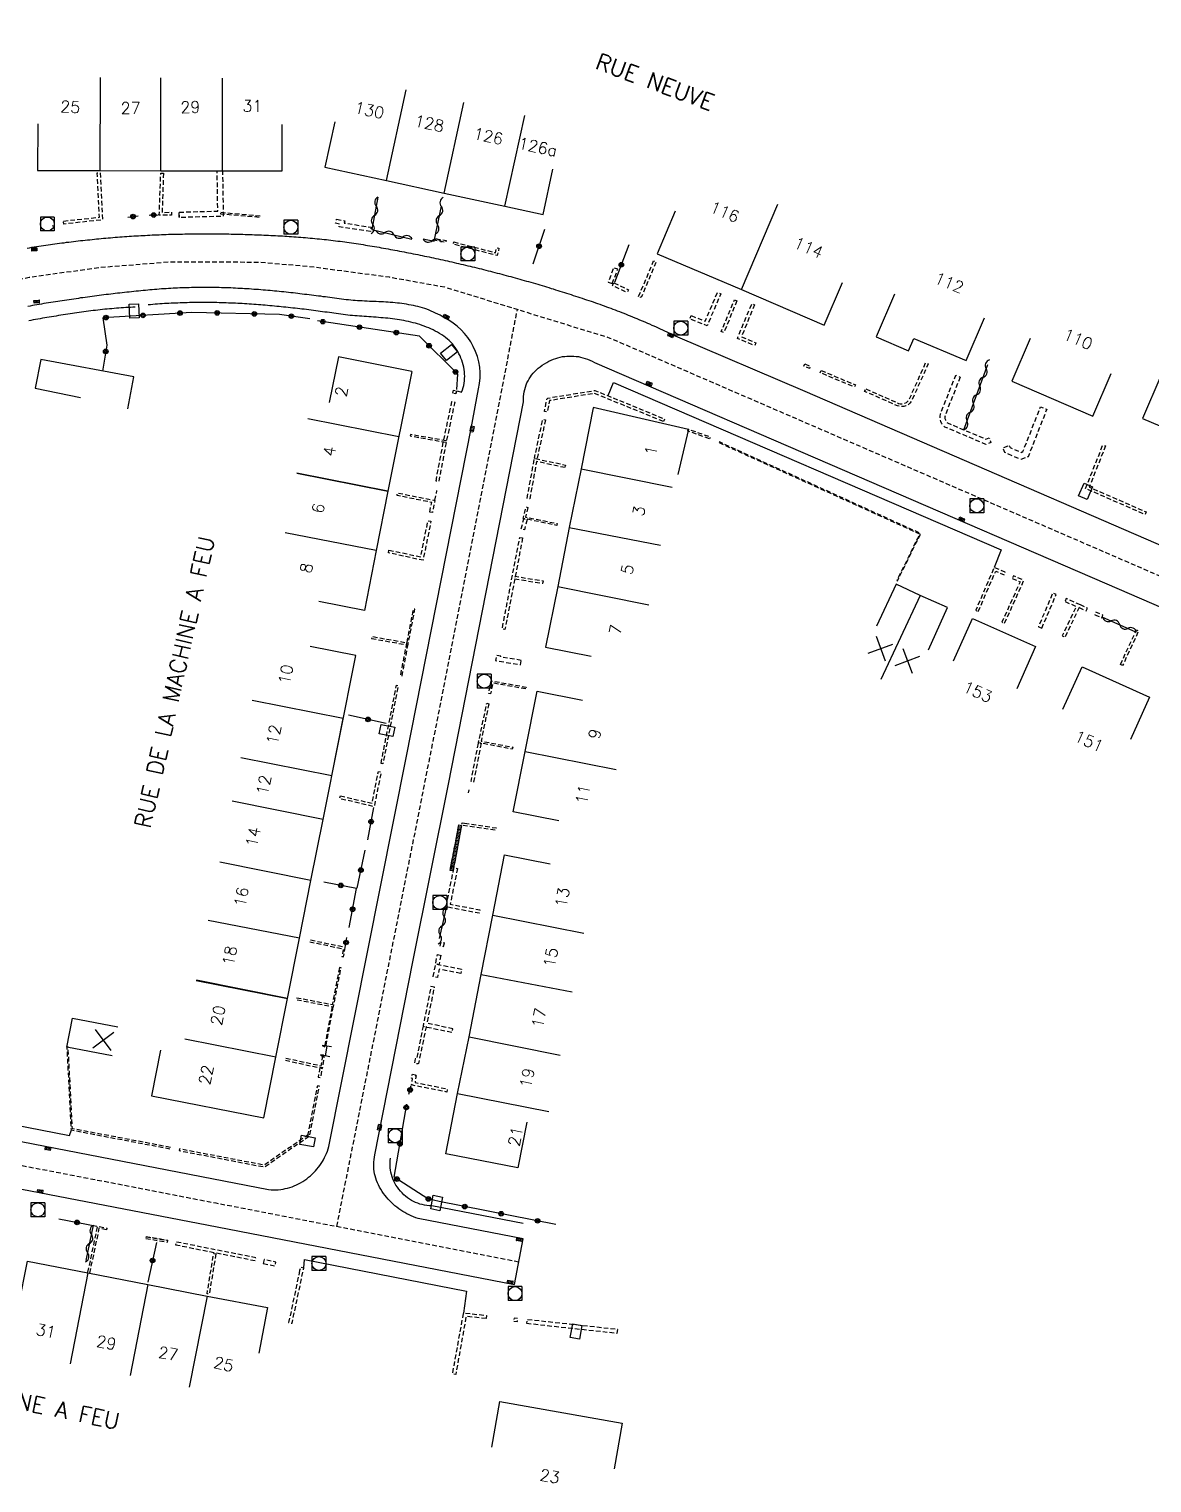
# Model space of a CAD drawing. Header units: millimetres. Extents: x 119599 to 140000, y 124063 to 129001.
# Drawn here: x 139375.3 to 139496.2, y 128589.7 to 128746.3 of the extents above; entities that cross this region are included whole.
import ezdxf
from ezdxf.enums import TextEntityAlignment as Align

# ---------------------------------------------------------------- set-up
doc = ezdxf.new("R2010")
doc.units = ezdxf.units.MM
doc.linetypes.add('DASHED', pattern=[0.75, 0.5, -0.25])
doc.layers.get('0').update_dxf_attribs({"linetype": 'CONTINUOUS'})
for name, color, linetype in [('W0001', 6, 'DASHED'), ('W0008', 7, 'CONTINUOUS'), ('W0100', 7, 'CONTINUOUS'), ('W0105', 7, 'CONTINUOUS'), ('W0112', 1, 'DASHED'), ('W0310', 3, 'CONTINUOUS'), ('W0322', 7, 'CONTINUOUS'), ('W0400', 7, 'CONTINUOUS'), ('W0420', 7, 'CONTINUOUS'), ('W0989', 7, 'CONTINUOUS'), ('W0991', 7, 'CONTINUOUS'), ('W1102', 7, 'CONTINUOUS'), ('W1471', 7, 'CONTINUOUS')]:
    doc.layers.add(name, color=color, linetype=linetype)
doc.styles.get("Standard").update_dxf_attribs({"font": 'romans.shx', "width": 0.85})

# ---------------------------------------------------------------- blocks, each defined once
blk = doc.blocks.new('T1471')
at = {"color": 0, "linetype": 'Continuous', "flags": 128}
blk.add_lwpolyline([(-0.75, -0.5), (-0.75, 0.5), (0.75, 0.5), (0.75, -0.5), (-0.75, -0.5)], dxfattribs=at)
blk = doc.blocks.new('T420')
for p, q in [((0.75, 0.75), (-0.75, 0.75)), ((-0.75, 0.75), (-0.75, -0.75)), ((0.75, 0.75), (0.75, -0.75)), ((0.75, -0.75), (-0.75, -0.75))]:
    blk.add_line(p, q)
blk.add_ellipse((0, 0), major_axis=(-0.53, 0.53), ratio=1, start_param=3.926991, end_param=10.210176)
blk = doc.blocks.new('T400')
for p, q in [((-0.15, 0.3), (0.15, 0.3)), ((-0.15, -0.25), (-0.15, 0.3)), ((-0.15, 0.15), (0.15, 0.15)), ((-0.15, 0), (0.15, 0)), ((0.15, 0.3), (0.15, -0.25)), ((-0.15, -0.15), (0.15, -0.15)), ((-0.15, -0.25), (-0.15, -0.3)), ((-0.15, -0.3), (0.15, -0.3)), ((0.15, -0.3), (0.15, -0.25))]:
    blk.add_line(p, q)
blk = doc.blocks.new('t105o')
for p, q in [((-0.5, 0), (0.5, 0)), ((0.5, 0), (0.2, 0.1)), ((0.5, 0), (0.2, -0.1))]:
    blk.add_line(p, q)
blk = doc.blocks.new('t991o')
at = {"color": 0, "linetype": 'Continuous'}
for p, q in [((-1, 1), (1, -1)), ((-1, -1), (1, 1))]:
    blk.add_line(p, q, dxfattribs=at)
blk = doc.blocks.new('t322o')
at = {"color": 0, "linetype": 'Continuous'}
for radius in [0.25, 0.15]:
    blk.add_circle((0, 0), radius, dxfattribs=at)
blk = doc.blocks.new('t310o')
at = {"color": 0, "linetype": 'Continuous'}
for centre, start, end in [((-0.5, 0.38), 216.8699, 323.1304), ((0.5, -0.37), 36.8699, 143.1303)]:
    blk.add_arc(centre, 0.625, start, end, dxfattribs=at)

msp = doc.modelspace()

# ---------------------------------------------------------------- linework, layer by layer
at = {"layer": 'W0001', "flags": 128}
for points in [[(139288.74, 128819.27), (139308.8, 128751.17), (139318.22, 128719.21), (139326.25, 128689.76), (139332.34, 128670.69), (139337.88, 128652.01), (139342.71, 128635.48), (139344.25, 128631.92), (139346.91, 128629.54), (139350.13, 128628.57), (139359.17, 128626.83), (139395.44, 128619.82), (139428.06, 128613.49)], [(139244.94, 128682.98), (139265.49, 128688.56), (139302.8, 128699.36), (139343.16, 128711.04), (139366.21, 128717.68), (139375.33, 128719.56), (139382.97, 128720.63), (139390.64, 128721.23), (139400.05, 128721.19), (139405.41, 128720.74), (139414.08, 128719.59), (139420.06, 128718.51), (139428.53, 128715.9), (139437.88, 128713.01), (139490.72, 128690.14), (139553.33, 128663), (139571.78, 128655), (139588.89, 128647.6), (139601.6, 128642.1), (139622.8, 128632.9), (139628.16, 128630.94)], [(139408.46, 128617.29), (139420.31, 128677.01), (139427.91, 128716.09)]]:
    msp.add_lwpolyline(points, dxfattribs=at)
at = {"layer": 'W0008', "flags": 128}
for points in [[(139375.12, 128722.7), (139375.36, 128722.74), (139375.61, 128722.78), (139375.86, 128722.82), (139376.11, 128722.86), (139376.36, 128722.9), (139376.6, 128722.93), (139376.85, 128722.97), (139377.1, 128723.01), (139377.35, 128723.04), (139377.6, 128723.08), (139377.85, 128723.11), (139378.1, 128723.15), (139378.34, 128723.18), (139378.59, 128723.22), (139378.84, 128723.25), (139379.09, 128723.28), (139379.34, 128723.32), (139379.59, 128723.35), (139379.84, 128723.38), (139380.09, 128723.41), (139380.34, 128723.44), (139380.59, 128723.47), (139380.84, 128723.5), (139381.09, 128723.52), (139381.34, 128723.55), (139381.59, 128723.58), (139381.84, 128723.6), (139382.09, 128723.63), (139382.34, 128723.66), (139382.59, 128723.68), (139382.84, 128723.7), (139383.08, 128723.73), (139383.33, 128723.75), (139383.58, 128723.77), (139383.83, 128723.8), (139384.08, 128723.82), (139384.33, 128723.84), (139384.58, 128723.86), (139384.83, 128723.88), (139385.08, 128723.9), (139385.33, 128723.92), (139385.58, 128723.93), (139385.83, 128723.95), (139386.08, 128723.97), (139386.33, 128723.98), (139386.58, 128724), (139386.83, 128724.02), (139387.08, 128724.03), (139387.33, 128724.04), (139387.58, 128724.06), (139387.83, 128724.07), (139388.08, 128724.08), (139388.33, 128724.1), (139388.58, 128724.11), (139388.83, 128724.12), (139389.08, 128724.13), (139389.33, 128724.14), (139389.58, 128724.15), (139389.83, 128724.16), (139390.08, 128724.17), (139390.33, 128724.18), (139390.58, 128724.18), (139390.83, 128724.19), (139391.08, 128724.2), (139391.33, 128724.2), (139391.58, 128724.21), (139391.83, 128724.21), (139392.08, 128724.22), (139392.33, 128724.22), (139392.58, 128724.23), (139392.83, 128724.23), (139393.08, 128724.23), (139393.33, 128724.23), (139393.58, 128724.24), (139393.83, 128724.24), (139394.08, 128724.24), (139394.33, 128724.24), (139394.58, 128724.24), (139394.83, 128724.24), (139395.08, 128724.24), (139395.33, 128724.23), (139395.58, 128724.23), (139395.83, 128724.23), (139396.08, 128724.23), (139396.33, 128724.22), (139396.58, 128724.22), (139396.83, 128724.22), (139397.08, 128724.21), (139397.33, 128724.21), (139397.58, 128724.2), (139397.83, 128724.19), (139398.08, 128724.19), (139398.33, 128724.18), (139398.58, 128724.17), (139398.83, 128724.17), (139399.08, 128724.16), (139399.33, 128724.15), (139399.58, 128724.14), (139399.83, 128724.13), (139400.09, 128724.12), (139400.34, 128724.11), (139400.59, 128724.1), (139400.84, 128724.09), (139401.09, 128724.08), (139401.34, 128724.06), (139401.59, 128724.05), (139401.84, 128724.04), (139402.09, 128724.02), (139402.34, 128724.01), (139402.59, 128724), (139402.84, 128723.98), (139403.09, 128723.97), (139403.34, 128723.95), (139403.59, 128723.94), (139403.84, 128723.92), (139404.09, 128723.9), (139404.34, 128723.89), (139404.59, 128723.87), (139404.84, 128723.85), (139405.09, 128723.83), (139405.34, 128723.81), (139405.59, 128723.78), (139405.84, 128723.76), (139406.08, 128723.74), (139406.33, 128723.71), (139406.58, 128723.69), (139406.83, 128723.66), (139407.08, 128723.63), (139407.33, 128723.61), (139407.57, 128723.58), (139407.82, 128723.55), (139408.07, 128723.52), (139408.32, 128723.49), (139408.56, 128723.46), (139408.81, 128723.43), (139409.06, 128723.39), (139409.31, 128723.36), (139409.55, 128723.32), (139409.8, 128723.29), (139410.05, 128723.25), (139410.29, 128723.22), (139410.54, 128723.18), (139410.79, 128723.14), (139411.03, 128723.11), (139411.28, 128723.07), (139411.53, 128723.03), (139411.77, 128722.99), (139412.02, 128722.95), (139412.27, 128722.91), (139412.51, 128722.87), (139412.76, 128722.82), (139413, 128722.78), (139413.25, 128722.74), (139413.49, 128722.69), (139413.74, 128722.65), (139413.99, 128722.61), (139414.23, 128722.56), (139414.48, 128722.52), (139414.72, 128722.47), (139414.97, 128722.42), (139415.21, 128722.38), (139415.46, 128722.33), (139415.7, 128722.28), (139415.95, 128722.23), (139416.19, 128722.19), (139416.44, 128722.14), (139416.68, 128722.09), (139416.93, 128722.04), (139417.17, 128721.99), (139417.42, 128721.94), (139417.66, 128721.89), (139417.9, 128721.84), (139418.15, 128721.79), (139418.39, 128721.74), (139418.64, 128721.68), (139418.88, 128721.63), (139419.13, 128721.58), (139419.37, 128721.53), (139419.62, 128721.47), (139419.86, 128721.42), (139420.11, 128721.37), (139420.36, 128721.31), (139420.6, 128721.26), (139420.85, 128721.2), (139421.09, 128721.15), (139421.34, 128721.09), (139421.58, 128721.03), (139421.83, 128720.98), (139422.07, 128720.92), (139422.32, 128720.86), (139422.56, 128720.8), (139422.81, 128720.74), (139423.05, 128720.69), (139423.29, 128720.63), (139423.54, 128720.57), (139423.78, 128720.51), (139424.03, 128720.45), (139424.27, 128720.38), (139424.51, 128720.32), (139424.76, 128720.26), (139425, 128720.2), (139425.24, 128720.14), (139425.49, 128720.07), (139425.73, 128720.01), (139425.97, 128719.95), (139426.22, 128719.88), (139426.46, 128719.82), (139426.7, 128719.75), (139426.94, 128719.69), (139427.19, 128719.62), (139427.43, 128719.55), (139427.67, 128719.49), (139427.91, 128719.42), (139428.16, 128719.35), (139428.4, 128719.28), (139428.64, 128719.22), (139428.88, 128719.15), (139429.12, 128719.08), (139429.36, 128719.01), (139429.6, 128718.94), (139429.85, 128718.87), (139430.09, 128718.8), (139430.33, 128718.73), (139430.57, 128718.65), (139430.81, 128718.58), (139431.05, 128718.51), (139431.29, 128718.44), (139431.53, 128718.36), (139431.77, 128718.29), (139432.01, 128718.21), (139432.25, 128718.14), (139432.49, 128718.06), (139432.73, 128717.99), (139432.97, 128717.91), (139433.21, 128717.84), (139433.45, 128717.76), (139433.69, 128717.68), (139433.93, 128717.6), (139434.17, 128717.53), (139434.41, 128717.45), (139434.64, 128717.37), (139434.88, 128717.29), (139435.12, 128717.21), (139435.36, 128717.13), (139435.6, 128717.05), (139435.84, 128716.97), (139436.07, 128716.89), (139436.31, 128716.8), (139436.55, 128716.72), (139436.79, 128716.64), (139437.02, 128716.55), (139437.26, 128716.47), (139437.49, 128716.38), (139437.73, 128716.29), (139437.97, 128716.21), (139438.2, 128716.12), (139438.44, 128716.03), (139438.67, 128715.94), (139438.9, 128715.85), (139439.14, 128715.76), (139439.37, 128715.67), (139439.61, 128715.58), (139439.84, 128715.48), (139440.07, 128715.39), (139440.3, 128715.3), (139440.54, 128715.2), (139440.77, 128715.11), (139441, 128715.01), (139441.23, 128714.91), (139441.46, 128714.81), (139441.69, 128714.71), (139441.92, 128714.62), (139442.15, 128714.52), (139442.38, 128714.41), (139442.61, 128714.31), (139442.84, 128714.21), (139443.07, 128714.11), (139443.3, 128714), (139443.53, 128713.9), (139443.76, 128713.8), (139443.99, 128713.69), (139444.21, 128713.58), (139444.44, 128713.48), (139444.67, 128713.37), (139444.89, 128713.26), (139458.85, 128707.28), (139512.76, 128683.93)], [(139420.13, 128715.11), (139420.03, 128715.19), (139419.8, 128715.33), (139419.57, 128715.46), (139419.34, 128715.59), (139419.1, 128715.7), (139418.87, 128715.81), (139418.63, 128715.91), (139418.4, 128716.01), (139418.16, 128716.1), (139417.92, 128716.18), (139417.68, 128716.26), (139417.44, 128716.33), (139417.19, 128716.39), (139416.95, 128716.45), (139416.71, 128716.51), (139416.46, 128716.56), (139416.22, 128716.6), (139415.97, 128716.65), (139415.72, 128716.68), (139415.47, 128716.72), (139415.22, 128716.75), (139414.98, 128716.78), (139414.73, 128716.8), (139414.48, 128716.82), (139414.22, 128716.84), (139413.97, 128716.86), (139413.72, 128716.88), (139413.47, 128716.89), (139413.22, 128716.9), (139412.97, 128716.92), (139412.71, 128716.93), (139412.46, 128716.94), (139412.21, 128716.95), (139411.96, 128716.96), (139411.71, 128716.97), (139411.45, 128716.98), (139411.2, 128717), (139410.95, 128717.01), (139410.7, 128717.03), (139410.45, 128717.04), (139410.2, 128717.06), (139409.95, 128717.08), (139409.7, 128717.11), (139409.45, 128717.13), (139409.2, 128717.16), (139408.95, 128717.2), (139408.7, 128717.23), (139408.45, 128717.27), (139408.21, 128717.3), (139407.96, 128717.33), (139407.71, 128717.37), (139407.46, 128717.4), (139407.22, 128717.43), (139406.97, 128717.46), (139406.72, 128717.5), (139406.47, 128717.53), (139406.23, 128717.56), (139405.98, 128717.59), (139405.73, 128717.62), (139405.48, 128717.65), (139405.24, 128717.68), (139404.99, 128717.71), (139404.74, 128717.74), (139404.49, 128717.77), (139404.25, 128717.8), (139404, 128717.83), (139403.75, 128717.86), (139403.5, 128717.89), (139403.25, 128717.91), (139403.01, 128717.94), (139402.76, 128717.97), (139402.51, 128717.99), (139402.26, 128718.02), (139402.01, 128718.04), (139401.76, 128718.07), (139401.52, 128718.09), (139401.27, 128718.11), (139401.02, 128718.13), (139400.77, 128718.16), (139400.52, 128718.18), (139400.27, 128718.2), (139400.02, 128718.22), (139399.78, 128718.24), (139399.53, 128718.25), (139399.28, 128718.27), (139399.03, 128718.29), (139398.78, 128718.3), (139398.53, 128718.32), (139398.28, 128718.33), (139398.03, 128718.35), (139397.78, 128718.36), (139397.53, 128718.37), (139397.28, 128718.39), (139397.03, 128718.4), (139396.78, 128718.41), (139396.53, 128718.42), (139396.28, 128718.42), (139396.04, 128718.43), (139395.79, 128718.44), (139395.54, 128718.44), (139395.29, 128718.45), (139395.04, 128718.45), (139394.79, 128718.45), (139394.54, 128718.46), (139394.29, 128718.46), (139394.05, 128718.46), (139393.8, 128718.45), (139393.55, 128718.45), (139393.3, 128718.45), (139393.05, 128718.44), (139392.8, 128718.44), (139392.55, 128718.43), (139392.31, 128718.43), (139392.06, 128718.42), (139391.81, 128718.41), (139391.56, 128718.4), (139391.31, 128718.39), (139391.06, 128718.38), (139390.82, 128718.37), (139390.57, 128718.35), (139390.32, 128718.34), (139390.07, 128718.32), (139389.82, 128718.31), (139389.58, 128718.29), (139389.33, 128718.27), (139389.08, 128718.25), (139388.83, 128718.23), (139388.58, 128718.21), (139388.33, 128718.19), (139388.09, 128718.17), (139387.84, 128718.14), (139387.59, 128718.12), (139387.34, 128718.09), (139387.09, 128718.07), (139386.84, 128718.04), (139386.59, 128718.02), (139386.34, 128717.99), (139386.09, 128717.96), (139385.84, 128717.94), (139385.59, 128717.91), (139385.34, 128717.88), (139385.09, 128717.85), (139384.84, 128717.83), (139384.59, 128717.8), (139384.35, 128717.77), (139384.1, 128717.74), (139383.85, 128717.71), (139383.6, 128717.68), (139383.35, 128717.65), (139383.1, 128717.61), (139382.85, 128717.58), (139382.6, 128717.55), (139382.35, 128717.52), (139382.11, 128717.49), (139381.86, 128717.45), (139381.61, 128717.42), (139381.36, 128717.38), (139381.11, 128717.35), (139380.86, 128717.32), (139380.62, 128717.28), (139380.37, 128717.24), (139380.12, 128717.21), (139379.87, 128717.17), (139379.62, 128717.14), (139379.38, 128717.1), (139379.13, 128717.06), (139378.88, 128717.02), (139378.63, 128716.99), (139378.39, 128716.95), (139378.14, 128716.91), (139377.89, 128716.87), (139377.64, 128716.83), (139377.4, 128716.79), (139377.15, 128716.75), (139376.9, 128716.71), (139376.65, 128716.67), (139376.41, 128716.62), (139376.16, 128716.58), (139375.91, 128716.54), (139375.67, 128716.5), (139375.42, 128716.45), (139375.17, 128716.41)], [(139386.73, 128716.33), (139386.47, 128716.32), (139386.22, 128716.31), (139385.97, 128716.3), (139385.72, 128716.28), (139385.47, 128716.27), (139385.22, 128716.25), (139384.97, 128716.23), (139384.72, 128716.21), (139384.47, 128716.19), (139384.21, 128716.17), (139383.96, 128716.15), (139383.71, 128716.13), (139383.46, 128716.1), (139383.21, 128716.08), (139382.96, 128716.05), (139382.71, 128716.02), (139382.46, 128715.99), (139382.21, 128715.96), (139381.96, 128715.93), (139381.71, 128715.9), (139381.47, 128715.87), (139381.22, 128715.83), (139380.97, 128715.8), (139380.72, 128715.76), (139380.47, 128715.73), (139380.22, 128715.69), (139379.97, 128715.65), (139379.72, 128715.62), (139379.48, 128715.58), (139379.23, 128715.54), (139378.98, 128715.5), (139378.73, 128715.46), (139378.48, 128715.42), (139378.23, 128715.38), (139377.99, 128715.34), (139377.74, 128715.3), (139377.49, 128715.26), (139377.24, 128715.22), (139377, 128715.17), (139376.75, 128715.13), (139376.5, 128715.09), (139376.25, 128715.04), (139376.01, 128715), (139375.76, 128714.95), (139375.51, 128714.91), (139375.27, 128714.86)], [(139421.41, 128707.3), (139421.9, 128707.17), (139421.99, 128707.42), (139422.06, 128707.66), (139422.12, 128707.91), (139422.17, 128708.15), (139422.2, 128708.4), (139422.22, 128708.64), (139422.23, 128708.89), (139422.22, 128709.13), (139422.21, 128709.38), (139422.18, 128709.62), (139422.13, 128709.87), (139422.08, 128710.11), (139422.01, 128710.36), (139421.93, 128710.61), (139421.83, 128710.85), (139421.73, 128711.09), (139421.61, 128711.32), (139421.49, 128711.55), (139421.36, 128711.76), (139421.22, 128711.97), (139421.07, 128712.17), (139420.91, 128712.37), (139420.74, 128712.55), (139420.56, 128712.73), (139420.37, 128712.9), (139420.17, 128713.06), (139419.97, 128713.21), (139419.75, 128713.36), (139419.53, 128713.5), (139419.29, 128713.63), (139419.06, 128713.76), (139418.83, 128713.88), (139418.59, 128713.99), (139418.36, 128714.09), (139418.12, 128714.19), (139417.88, 128714.28), (139417.64, 128714.37), (139417.4, 128714.45), (139417.16, 128714.53), (139416.92, 128714.6), (139416.67, 128714.66), (139416.43, 128714.72), (139416.18, 128714.78), (139415.93, 128714.83), (139415.69, 128714.88), (139415.44, 128714.93), (139415.19, 128714.97), (139414.94, 128715), (139414.69, 128715.04), (139414.44, 128715.07), (139414.19, 128715.1), (139413.94, 128715.13), (139413.69, 128715.15), (139413.44, 128715.18), (139413.18, 128715.2), (139412.93, 128715.22), (139412.68, 128715.24), (139412.42, 128715.26), (139412.17, 128715.28), (139411.92, 128715.29), (139411.67, 128715.31), (139411.41, 128715.33), (139411.16, 128715.35), (139410.91, 128715.37), (139410.65, 128715.39), (139410.4, 128715.41), (139410.15, 128715.43), (139409.9, 128715.45), (139409.65, 128715.48), (139409.39, 128715.5), (139409.14, 128715.53), (139408.89, 128715.57), (139408.64, 128715.6), (139408.4, 128715.64), (139408.15, 128715.67), (139407.91, 128715.71), (139407.66, 128715.74), (139407.41, 128715.78), (139407.17, 128715.81), (139406.92, 128715.84), (139406.67, 128715.88), (139406.43, 128715.91), (139406.18, 128715.94), (139405.94, 128715.98), (139405.69, 128716.01), (139405.44, 128716.04), (139405.2, 128716.07), (139404.95, 128716.1), (139404.7, 128716.13), (139404.46, 128716.16), (139404.21, 128716.19), (139403.96, 128716.22), (139403.72, 128716.24), (139403.47, 128716.27), (139403.22, 128716.3), (139402.98, 128716.32), (139402.73, 128716.35), (139402.48, 128716.38), (139402.24, 128716.4), (139401.99, 128716.42), (139401.74, 128716.45), (139401.49, 128716.47), (139401.25, 128716.49), (139401, 128716.52), (139400.75, 128716.54), (139400.5, 128716.56), (139400.26, 128716.58), (139400.01, 128716.6), (139399.76, 128716.61), (139399.51, 128716.63), (139399.27, 128716.65), (139399.02, 128716.67), (139398.77, 128716.68), (139398.52, 128716.7), (139398.27, 128716.71), (139398.03, 128716.73), (139397.78, 128716.74), (139397.53, 128716.75), (139397.28, 128716.76), (139397.03, 128716.77), (139396.78, 128716.78), (139396.54, 128716.79), (139396.29, 128716.8), (139396.04, 128716.81), (139395.8, 128716.81), (139395.55, 128716.82), (139395.3, 128716.82), (139395.06, 128716.83), (139394.81, 128716.83), (139394.56, 128716.83), (139394.32, 128716.83), (139394.07, 128716.83), (139393.82, 128716.83), (139393.58, 128716.83), (139393.33, 128716.83), (139393.08, 128716.83), (139392.83, 128716.82), (139392.59, 128716.82), (139392.34, 128716.81), (139392.09, 128716.81), (139391.85, 128716.8), (139391.6, 128716.79), (139391.35, 128716.78), (139391.11, 128716.77), (139390.86, 128716.76), (139390.61, 128716.75), (139390.37, 128716.74), (139390.12, 128716.72), (139389.88, 128716.71), (139389.63, 128716.69), (139389.38, 128716.68), (139389.14, 128716.66), (139388.89, 128716.64), (139388.64, 128716.62), (139388.4, 128716.6), (139388.15, 128716.58)], [(139366.31, 128622.9), (139395.57, 128617.25), (139427.59, 128611.02), (139428.54, 128615.97), (139417.23, 128618.14), (139416.98, 128618.22), (139416.72, 128618.32), (139416.48, 128618.42), (139416.24, 128618.53), (139416, 128618.65), (139415.77, 128618.78), (139415.55, 128618.91), (139415.34, 128619.05), (139415.12, 128619.19), (139414.92, 128619.35), (139414.72, 128619.51), (139414.53, 128619.68), (139414.34, 128619.86), (139414.16, 128620.04), (139413.99, 128620.23), (139413.82, 128620.43), (139413.66, 128620.63), (139413.5, 128620.85), (139413.35, 128621.07), (139413.21, 128621.3), (139413.07, 128621.53), (139412.94, 128621.77), (139412.83, 128622), (139412.73, 128622.24), (139412.65, 128622.48), (139412.58, 128622.73), (139412.52, 128622.97), (139412.48, 128623.22), (139412.45, 128623.47), (139412.43, 128623.72), (139412.43, 128623.97), (139412.44, 128624.23), (139412.47, 128624.49), (139412.51, 128624.75), (139412.56, 128625.01), (139416.64, 128645.81), (139420.49, 128664.94), (139428.57, 128706.14), (139428.57, 128706.42), (139428.58, 128706.69), (139428.61, 128706.96), (139428.65, 128707.22), (139428.7, 128707.47), (139428.77, 128707.71), (139428.85, 128707.95), (139428.94, 128708.18), (139429.05, 128708.4), (139429.17, 128708.62), (139429.3, 128708.82), (139429.44, 128709.02), (139429.6, 128709.22), (139429.77, 128709.4), (139429.96, 128709.58), (139430.15, 128709.76), (139430.36, 128709.92), (139430.58, 128710.08), (139430.82, 128710.23), (139431.06, 128710.37), (139431.3, 128710.5), (139431.54, 128710.61), (139431.79, 128710.72), (139432.03, 128710.8), (139432.27, 128710.88), (139432.51, 128710.94), (139432.76, 128711), (139433, 128711.03), (139433.24, 128711.06), (139433.49, 128711.07), (139433.73, 128711.07), (139433.98, 128711.06), (139434.22, 128711.03), (139434.47, 128711), (139434.72, 128710.95), (139434.96, 128710.88), (139435.21, 128710.81), (139435.46, 128710.72), (139435.7, 128710.61), (139435.95, 128710.5), (139436.2, 128710.37), (139492.73, 128685.95), (139508.54, 128679.08)], [(139437.68, 128706.81), (139438.26, 128708.22), (139480, 128690.18), (139479.27, 128688.29)], [(139346.64, 128639.7), (139345.89, 128639.46), (139347, 128635.59), (139347.09, 128635.37), (139347.19, 128635.14), (139347.29, 128634.93), (139347.41, 128634.72), (139347.54, 128634.52), (139347.68, 128634.32), (139347.83, 128634.13), (139347.98, 128633.94), (139348.15, 128633.77), (139348.33, 128633.6), (139348.52, 128633.45), (139348.72, 128633.31), (139348.92, 128633.19), (139349.14, 128633.08), (139349.36, 128632.98), (139370.62, 128628.85), (139379.68, 128627.08), (139379.89, 128627.69)], [(139428.52, 128617.62), (139418.7, 128619.51), (139418.43, 128619.52), (139418.16, 128619.55), (139417.91, 128619.58), (139417.66, 128619.64), (139417.41, 128619.7), (139417.17, 128619.78), (139416.94, 128619.87), (139416.71, 128619.98), (139416.49, 128620.1), (139416.28, 128620.23), (139416.07, 128620.38), (139415.87, 128620.54), (139415.67, 128620.71), (139415.48, 128620.9), (139415.3, 128621.1), (139415.13, 128621.3), (139414.98, 128621.51), (139414.83, 128621.73), (139414.7, 128621.95), (139414.59, 128622.18), (139414.49, 128622.4), (139414.4, 128622.64), (139414.33, 128622.88), (139414.27, 128623.12), (139414.23, 128623.36), (139414.2, 128623.61), (139414.19, 128623.87), (139414.19, 128624.13), (139414.2, 128624.39), (139414.23, 128624.66)], [(139404.91, 128612.83), (139404.99, 128613.73), (139422.41, 128610.33), (139422.09, 128607.94)]]:
    msp.add_lwpolyline(points, dxfattribs=at)
msp.add_lwpolyline([(139367.19, 128627.83), (139401.11, 128621.26), (139401.38, 128621.24), (139401.64, 128621.23), (139401.9, 128621.24), (139402.15, 128621.25), (139402.41, 128621.28), (139402.66, 128621.31), (139402.91, 128621.36), (139403.15, 128621.42), (139403.39, 128621.49), (139403.63, 128621.57), (139403.87, 128621.66), (139404.1, 128621.76), (139404.33, 128621.88), (139404.56, 128622), (139404.78, 128622.13), (139405, 128622.28), (139405.22, 128622.43), (139405.42, 128622.59), (139405.62, 128622.75), (139405.81, 128622.92), (139405.99, 128623.1), (139406.16, 128623.28), (139406.32, 128623.46), (139406.48, 128623.66), (139406.63, 128623.85), (139406.77, 128624.06), (139406.9, 128624.27), (139407.02, 128624.48), (139407.14, 128624.7), (139407.25, 128624.93), (139407.35, 128625.16), (139407.44, 128625.4), (139407.52, 128625.65), (139407.6, 128625.9), (139415.97, 128667.96), (139422.94, 128703.25), (139423.73, 128707.54, 0.177484), (139423.15, 128712.1, 0.15856), (139420.03, 128715.19)], format="xyb", dxfattribs=at)
at = {"layer": 'W0100', "flags": 128}
for points in [[(139376.24, 128736.07), (139376.23, 128731.07), (139382.97, 128731.06), (139389.49, 128731.03), (139396.15, 128731.02), (139402.56, 128731.02), (139402.57, 128736.02)], [(139408.23, 128736.3), (139407.17, 128731.42), (139413.8, 128729.98), (139420.03, 128728.61), (139426.57, 128727.2), (139430.68, 128726.31), (139431.74, 128731.19)], [(139444.9, 128726.69), (139442.95, 128722.08), (139452.06, 128718.23), (139460.96, 128714.4), (139462.93, 128719)], [(139468.54, 128717.72), (139466.54, 128713.13), (139470.02, 128711.62), (139470.61, 128712.97), (139476.26, 128710.59), (139478.2, 128715.2)], [(139483.14, 128712.94), (139481.15, 128708.35), (139489.88, 128704.58), (139491.86, 128709.17)], [(139416.52, 128709.39), (139408.64, 128710.97), (139407.65, 128706.07)], [(139385.95, 128705.39), (139386.61, 128708.81), (139376.58, 128710.71), (139375.95, 128707.61), (139380.84, 128706.6)], [(139416.52, 128709.39), (139413.96, 128696.5), (139412.69, 128690.1), (139411.43, 128683.65), (139406.52, 128684.61)], [(139497.21, 128708.95), (139495.24, 128704.35), (139499.23, 128702.64), (139499.84, 128704.05), (139503.08, 128702.66), (139505.45, 128701.65), (139510.37, 128699.54), (139509.75, 128698.1), (139513.67, 128696.41), (139516.36, 128700.63)], [(139436.05, 128705.48), (139434.77, 128698.93), (139433.49, 128692.59), (139432.27, 128686.24), (139430.95, 128679.71), (139435.86, 128678.72)], [(139436.07, 128705.54), (139446.32, 128703.19), (139445.2, 128698.31)], [(139472.2, 128679.41), (139474.22, 128683.99), (139471.28, 128685.28), (139468.7, 128686.49), (139466.58, 128681.97)], [(139474.89, 128678.23), (139476.91, 128682.8), (139483.72, 128679.78), (139481.7, 128675.21)], [(139389.46, 128636.28), (139388.49, 128631.37), (139400.6, 128629), (139401.89, 128635.53), (139403.14, 128641.86), (139404.42, 128648.33), (139405.64, 128654.56), (139406.98, 128661.15), (139410.51, 128678.8), (139405.6, 128679.78)], [(139486.67, 128673.03), (139488.73, 128677.59), (139496, 128674.3), (139493.94, 128669.75)], [(139432.36, 128660.99), (139427.45, 128661.95), (139428.73, 128668.46), (139430.02, 128674.97), (139434.92, 128674)], [(139407.91, 128665.83), (139409.15, 128672)], [(139428.91, 128628.53), (139427.97, 128623.62), (139420.19, 128625.1), (139421.47, 128631.61), (139422.7, 128637.72), (139423.99, 128644.44), (139425.25, 128650.82), (139426.51, 128657.31), (139431.42, 128656.36)], [(139384.27, 128635.67), (139379.36, 128636.62), (139379.97, 128639.73), (139384.88, 128638.78)], [(139407.39, 128636.7), (139407.2, 128635.67)], [(139374.18, 128608.65), (139375.13, 128613.56), (139381.64, 128612.29), (139388.1, 128611.04), (139394.48, 128609.78), (139400.98, 128608.55), (139400.05, 128603.64)], [(139425.17, 128593.5), (139426.03, 128598.43), (139439.2, 128596.1), (139438.33, 128591.18)]]:
    msp.add_lwpolyline(points, dxfattribs=at)
at = {"layer": 'W0112', "flags": 128}
for points in [[(139379.01, 128725.61), (139382.88, 128726.02), (139382.65, 128730.79), (139382.97, 128730.81), (139383.22, 128725.74), (139379.04, 128725.29)], [(139389.78, 128730.77), (139389.64, 128726.54), (139390.65, 128726.56), (139390.66, 128726.26), (139389.33, 128726.24), (139389.49, 128730.78)], [(139391.47, 128726.57), (139395.63, 128726.69), (139395.57, 128731.02), (139396.15, 128731.03), (139396.22, 128726.12), (139391.49, 128725.99)], [(139395.98, 128726.55), (139400.2, 128726.18), (139400.18, 128726), (139395.96, 128726.36)], [(139408.44, 128725.83), (139409.31, 128725.62), (139409.26, 128725.39), (139412.15, 128724.95), (139412.08, 128724.49), (139408.7, 128724.99), (139408.76, 128725.27), (139408.33, 128725.37)], [(139419.12, 128723.71), (139420.22, 128723.52), (139420.19, 128723.32), (139419.08, 128723.5)], [(139421.06, 128723.36), (139425.55, 128722.2), (139425.67, 128722.75), (139425.92, 128722.7), (139425.74, 128721.89), (139420.99, 128723.12)], [(139438.13, 128718.87), (139438.71, 128720.41), (139438.27, 128720.58), (139437.68, 128719.04)], [(139440.96, 128717.47), (139442.58, 128721.31), (139442.85, 128721.2), (139441.23, 128717.36)], [(139438.3, 128718.96), (139439.87, 128718.21), (139439.72, 128717.91), (139438.16, 128718.65)], [(139446.63, 128715.42), (139448.14, 128714.81), (139449.46, 128717.93), (139449.81, 128717.78), (139448.34, 128714.32), (139446.49, 128715.07)], [(139451.55, 128717.02), (139450.15, 128713.6), (139449.87, 128713.71), (139451.28, 128717.13)], [(139453.46, 128716.6), (139452.03, 128713.14), (139453.59, 128712.49), (139453.46, 128712.19), (139451.61, 128712.97), (139453.17, 128716.72)], [(139458.87, 128710.23), (139459.46, 128709.97), (139459.36, 128709.73), (139458.76, 128709.98)], [(139460.62, 128709.51), (139464.31, 128707.96), (139464.21, 128707.72), (139460.52, 128709.27)], [(139465.43, 128707.53), (139468.96, 128705.97), (139469.13, 128705.93), (139469.3, 128705.92), (139469.48, 128705.93), (139469.65, 128705.98), (139469.82, 128706.07), (139469.97, 128706.19), (139470.09, 128706.34), (139471.88, 128710.34), (139472.15, 128710.22), (139470.34, 128706.18), (139470.18, 128705.98), (139469.99, 128705.82), (139469.75, 128705.7), (139469.53, 128705.64), (139469.31, 128705.62), (139469.08, 128705.64), (139468.86, 128705.69), (139465.31, 128707.26)], [(139475.6, 128708.8), (139473.98, 128704.69), (139473.95, 128704.52), (139473.96, 128704.35), (139474, 128704.18), (139474.06, 128704.05), (139474.14, 128703.95), (139474.23, 128703.87), (139478.37, 128702.11), (139478.72, 128702.24), (139478.91, 128701.76), (139478.36, 128701.55), (139473.96, 128703.42), (139473.77, 128703.58), (139473.62, 128703.77), (139473.51, 128704), (139473.44, 128704.27), (139473.43, 128704.55), (139473.48, 128704.83), (139475.12, 128708.99)], [(139420.95, 128707.08), (139421.03, 128707.4), (139421.37, 128707.3), (139421.29, 128706.98)], [(139443.63, 128704.01), (139436.22, 128707.04), (139431.37, 128706.26), (139431.13, 128705.03), (139430.82, 128705.1), (139431.09, 128706.42), (139431.19, 128706.54), (139436.26, 128707.36), (139443.75, 128704.29)], [(139419.14, 128697.6), (139419.94, 128701.84), (139420.86, 128706.17), (139421.15, 128706.11), (139420.24, 128701.78), (139419.43, 128697.54)], [(139480.89, 128701.44), (139480.98, 128701.21), (139482.15, 128700.69), (139482.36, 128700.77), (139484.25, 128705.59), (139484.92, 128705.33), (139482.92, 128700.22), (139482.14, 128699.91), (139480.42, 128700.67), (139480.22, 128701.18)], [(139430.93, 128704.2), (139430.02, 128699.99), (139429.74, 128700.05), (139430.65, 128704.26)], [(139448.6, 128702.15), (139446.25, 128703), (139446.32, 128703.19), (139448.67, 128702.35)], [(139420.26, 128701.93), (139416.39, 128702.61), (139416.37, 128702.46), (139420.24, 128701.78)], [(139449.63, 128701.74), (139471.24, 128691.9), (139468.78, 128686.88), (139468.85, 128686.85), (139471.35, 128691.94), (139449.66, 128701.81)], [(139491.26, 128701.39), (139489.5, 128696.95), (139495.63, 128694.27), (139495.51, 128693.99), (139489.1, 128696.79), (139490.97, 128701.5)], [(139433.04, 128699.04), (139429.97, 128699.7), (139429.24, 128695.68), (139428.96, 128695.73), (139429.74, 128700.04), (139433.1, 128699.32)], [(139418.46, 128694.26), (139418.68, 128695.29), (139414.94, 128696.04), (139414.99, 128696.32), (139419.02, 128695.52), (139418.75, 128694.2)], [(139429.03, 128694.76), (139428.77, 128693.72), (139432.18, 128693.02), (139432.14, 128692.82), (139428.52, 128693.57), (139428.84, 128694.81)], [(139414.07, 128690.16), (139417.5, 128689.43), (139418.28, 128693.33), (139418.59, 128693.26), (139417.74, 128689.06), (139414.01, 128689.86)], [(139428.95, 128693.44), (139428.66, 128692.35), (139428.31, 128692.44), (139428.6, 128693.53)], [(139428.47, 128691.47), (139426.57, 128681.6), (139426.27, 128681.66), (139428.16, 128691.53)], [(139477.55, 128683.55), (139479.42, 128687.89), (139480.34, 128687.5), (139480.46, 128687.78), (139479.26, 128688.29), (139477.27, 128683.67)], [(139481.21, 128687.11), (139482.05, 128686.74), (139480.1, 128682.4), (139480.38, 128682.27), (139482.45, 128686.89), (139481.34, 128687.39)], [(139427.61, 128687.06), (139430.66, 128686.58), (139430.7, 128686.81), (139427.65, 128687.3)], [(139484.39, 128681.74), (139485.94, 128685.39), (139485.58, 128685.54), (139484.02, 128681.89)], [(139486.89, 128684.62), (139488.09, 128684.09), (139486.6, 128680.92), (139486.91, 128680.77), (139488.55, 128684.26), (139487.03, 128684.94)], [(139488.41, 128683.97), (139489.16, 128683.61), (139489.3, 128683.9), (139488.55, 128684.26)], [(139412.2, 128680.64), (139416.12, 128679.93), (139416.87, 128683.78), (139416.69, 128683.81), (139415.97, 128680.15), (139412.23, 128680.82)], [(139490.1, 128683.19), (139490.86, 128682.87), (139490.98, 128683.16), (139490.22, 128683.48)], [(139492.86, 128677.83), (139494.58, 128681.55), (139494.81, 128681.45), (139493.09, 128677.72)], [(139415.48, 128676.6), (139416.16, 128680.11), (139415.97, 128680.15), (139415.29, 128676.64)], [(139428.33, 128678.28), (139426.13, 128678.64), (139426.14, 128678.72), (139425.68, 128678.81), (139425.56, 128678.25), (139428.25, 128677.81)], [(139413.22, 128667.18), (139414.88, 128675.6), (139415.07, 128675.56), (139413.41, 128667.14)], [(139428.81, 128675.2), (139425.26, 128675.83), (139425.02, 128674.68), (139424.82, 128674.72), (139425.09, 128676.07), (139428.84, 128675.4)], [(139424.83, 128673.61), (139423.99, 128669.58), (139427.4, 128668.93), (139427.36, 128668.71), (139423.72, 128669.4), (139424.61, 128673.66)], [(139424.01, 128669.34), (139423.19, 128665.16), (139422.91, 128665.22), (139423.72, 128669.4)], [(139408.84, 128663.67), (139412.25, 128662.88), (139412.93, 128666.32), (139413.22, 128666.26), (139412.48, 128662.52), (139408.77, 128663.38)], [(139422.22, 128660.75), (139422.22, 128660.75), (139425.61, 128660.22), (139425.57, 128659.96), (139421.92, 128660.52), (139421.96, 128660.79)], [(139421.45, 128655.87), (139420.67, 128652.01), (139423.86, 128651.4), (139423.79, 128651.03), (139420.22, 128651.71), (139421.08, 128655.94)], [(139405.54, 128647.96), (139409.15, 128647.2), (139409.01, 128646.38), (139409.18, 128646.35), (139409.35, 128647.34), (139405.58, 128648.13)], [(139419.95, 128647.44), (139420.05, 128647.83), (139419.65, 128647.92), (139419.55, 128647.53)], [(139408.74, 128645.17), (139407.95, 128641.16), (139404.12, 128641.9), (139404.09, 128641.73), (139408.09, 128640.95), (139408.92, 128645.14)], [(139421.81, 128644.55), (139419.47, 128645), (139419.29, 128644.11), (139418.83, 128644.2), (139419.1, 128645.55), (139421.89, 128645.01)], [(139419.65, 128646.51), (139419.46, 128645.49), (139419.1, 128645.56), (139419.29, 128646.58)], [(139420.97, 128638.58), (139418.2, 128639.17), (139418.98, 128643.08), (139418.6, 128643.15), (139417.74, 128638.86), (139420.89, 128638.2)], [(139407.94, 128640.95), (139407.15, 128636.75), (139407.29, 128636.72), (139408.08, 128640.92)], [(139417.18, 128634.83), (139417.19, 128634.89), (139417.3, 128634.86), (139418.1, 128638.8), (139417.75, 128638.87), (139417.03, 128635.31), (139416.91, 128635.35), (139416.82, 128634.9)], [(139390.53, 128625.8), (139379.98, 128627.82), (139379.52, 128636.63), (139379.37, 128636.62), (139379.83, 128627.69), (139390.5, 128625.65)], [(139406.9, 128635.7), (139406.74, 128634.57), (139402.95, 128635.4), (139402.9, 128635.19), (139406.92, 128634.31), (139407.11, 128635.67)], [(139406.63, 128634.4), (139406.45, 128633.38), (139406.72, 128633.34), (139406.91, 128634.36)], [(139416.92, 128633.63), (139416.91, 128633.55), (139416.99, 128633.54), (139416.89, 128632.81), (139420.36, 128632.1), (139420.3, 128631.77), (139416.51, 128632.53), (139416.6, 128633.24), (139416.49, 128633.26), (139416.59, 128633.7)], [(139405.34, 128627.07), (139406.4, 128632.46), (139406.55, 128632.43), (139405.5, 128627.04)], [(139405.41, 128627.2), (139400.64, 128623.89), (139391.5, 128625.64), (139391.47, 128625.46), (139400.67, 128623.7), (139405.51, 128627.05)], [(139383.64, 128616.94), (139382.84, 128617.09), (139381.82, 128612.25), (139381.64, 128612.29), (139382.7, 128617.31), (139383.67, 128617.12)], [(139387.89, 128616), (139390.21, 128615.6), (139390.24, 128615.78), (139387.92, 128616.18)], [(139391.08, 128615.32), (139399.66, 128613.61), (139399.72, 128613.91), (139391.14, 128615.62)], [(139395.43, 128614.33), (139394.71, 128610), (139394.48, 128610.03), (139395.2, 128614.37)], [(139400.53, 128613.3), (139401.81, 128613.02), (139401.9, 128613.44), (139400.62, 128613.72)], [(139404.45, 128612.54), (139404.45, 128612.53), (139403.27, 128606.93), (139403.64, 128606.85), (139404.9, 128612.81), (139404.53, 128612.9)], [(139424.53, 128607.37), (139422.38, 128607.6), (139421.26, 128601.33), (139420.93, 128601.39), (139422.11, 128607.97), (139424.57, 128607.7)], [(139427.52, 128607.07), (139427.9, 128607.03), (139427.93, 128607.37), (139427.55, 128607.4)], [(139428.89, 128606.86), (139438.67, 128605.79), (139438.71, 128606.18), (139428.93, 128607.25)]]:
    msp.add_lwpolyline(points, close=True, dxfattribs=at)
for points in [[(139395.9, 128731.02), (139396.15, 128731.03)], [(139377.81, 128725.08), (139378.1, 128725.14)], [(139391.48, 128726.24), (139391.49, 128725.99)], [(139421.31, 128707.02), (139421.36, 128707.33)], [(139419.03, 128695.53), (139419.24, 128696.59)], [(139422.68, 128664.32), (139422.62, 128664.02)], [(139421.31, 128657.35), (139421.24, 128657.05)], [(139387.92, 128616.18), (139387.92, 128616.18), (139390.24, 128615.78), (139390.24, 128615.78)]]:
    msp.add_lwpolyline(points, dxfattribs=at)
at = {"layer": 'W0310', "flags": 128}
for points in [[(139412.88, 128728.19), (139412.23, 128724.7), (139416.55, 128723.66)], [(139417.76, 128723.68), (139418.94, 128723.46), (139419.72, 128727.2)], [(139475.99, 128703.12), (139478.57, 128710.14)], [(139490.94, 128682.94), (139494.42, 128681.39)], [(139420.22, 128651.63), (139419.49, 128648.3)], [(139382.23, 128617.41), (139381.42, 128613.61)]]:
    msp.add_lwpolyline(points, dxfattribs=at)
at = {"layer": 'W0322', "flags": 128}
for points in [[(139385.95, 128726.02), (139387.07, 128726.17)], [(139388.26, 128726.24), (139389.2, 128726.28)], [(139429.6, 128720.99), (139430.87, 128724.75)], [(139438.4, 128719.03), (139439.93, 128723.1)], [(139405.54, 128715.08), (139402.27, 128715.55), (139392.83, 128715.77), (139383.25, 128715.19), (139383.68, 128712.25), (139383.23, 128709.45)], [(139421.39, 128707.47), (139421.5, 128709.1), (139417.36, 128713.22), (139406.39, 128714.85)], [(139413.77, 128671.48), (139409.71, 128672.39)], [(139411.78, 128658.94), (139412.44, 128662.44)], [(139410.64, 128653.72), (139411.5, 128657.84)], [(139409.77, 128649.5), (139410.58, 128653.7), (139407.06, 128654.37)], [(139409.35, 128647.34), (139409.54, 128648.41)], [(139416.22, 128631.53), (139416.48, 128632.48)], [(139432.05, 128617.51), (139419.47, 128619.97), (139418.26, 128620.27), (139414.64, 128622.58), (139416, 128630.47)], [(139378.51, 128618.1), (139382.61, 128617.31)], [(139389.04, 128615.57), (139388.1, 128611.29)]]:
    msp.add_lwpolyline(points, dxfattribs=at)
at = {"layer": 'W1102', "flags": 128}
for points in [[(139382.97, 128731.06), (139383.01, 128741.06)], [(139389.49, 128731.03), (139389.49, 128741.03)], [(139396.15, 128731.02), (139396.16, 128741.02)], [(139413.8, 128729.98), (139415.94, 128739.75)], [(139420.03, 128728.61), (139422.14, 128738.39)], [(139426.57, 128727.2), (139428.7, 128736.97)], [(139452.06, 128718.23), (139455.96, 128727.44)], [(139415.13, 128702.36), (139405.32, 128704.31)], [(139404.16, 128698.45), (139413.96, 128696.5), (139404.16, 128698.45)], [(139434.77, 128698.93), (139444.57, 128696.95)], [(139433.49, 128692.59), (139443.31, 128690.7)], [(139412.69, 128690.1), (139402.88, 128692.03)], [(139432.27, 128686.24), (139442.07, 128684.27)], [(139471.28, 128685.28), (139467.04, 128676.23)], [(139409.15, 128672), (139399.34, 128673.96)], [(139407.91, 128665.83), (139398.11, 128667.79)], [(139428.73, 128668.46), (139438.55, 128666.52)], [(139406.98, 128661.15), (139397.17, 128663.11)], [(139405.64, 128654.56), (139395.84, 128656.55)], [(139404.42, 128648.33), (139394.61, 128650.25)], [(139425.25, 128650.82), (139435.06, 128648.88)], [(139393.32, 128643.79), (139403.14, 128641.86), (139393.33, 128643.81)], [(139423.99, 128644.44), (139433.81, 128642.55)], [(139401.89, 128635.53), (139392.08, 128637.47)], [(139422.7, 128637.72), (139432.5, 128635.75)], [(139421.47, 128631.61), (139431.28, 128629.67)], [(139381.64, 128612.29), (139379.73, 128602.47)], [(139388.1, 128611.04), (139386.2, 128601.22)], [(139394.48, 128609.78), (139392.55, 128599.97)]]:
    msp.add_lwpolyline(points, dxfattribs=at)

# ---------------------------------------------------------------- block references
at = {"layer": 'W0105'}
for p, rotation in [((139407.2, 128635.67), 169.0639030225915), ((139407.39, 128636.7), 171.5330134541177)]:
    msp.add_blockref('t105o', p, dxfattribs=dict(at, rotation=rotation))
at = {"layer": 'W0310'}
for p, rotation in [((139412.7, 128727.21), 259.4888693528857), ((139419.72, 128727.18), 78.17562856317124), ((139412.33, 128725.24), 259.4888693528857), ((139419.31, 128725.22), 78.17562856317124), ((139413.64, 128724.36), 346.4962411985338), ((139415.59, 128723.89), 346.4962411985338), ((139418.74, 128723.49), 349.0391889515257), ((139478.4, 128709.7), 69.81839048413593), ((139477.71, 128707.82), 69.81839048413593), ((139477.02, 128705.94), 69.81839048413593), ((139476.33, 128704.06), 69.81839048413593), ((139491.86, 128682.53), 336.0861790732114), ((139493.68, 128681.72), 336.0861790732114), ((139420.01, 128650.65), 257.5516196838546), ((139419.58, 128648.7), 257.5516196838546), ((139382.02, 128616.43), 257.987247903757), ((139381.6, 128614.47), 257.987247903757)]:
    msp.add_blockref('t310o', p, dxfattribs=dict(at, rotation=rotation))
at = {"layer": 'W0322'}
for p in [(139386.51, 128726.09), (139388.73, 128726.26), (139409.45, 128647.88), (139416.35, 128632)]:
    msp.add_blockref('t322o', p, dxfattribs=at)
for p, rotation in [((139430.24, 128722.89), 71.3330492942648), ((139439.1, 128720.9), 69.34310777794009), ((139387.58, 128715.45), 183.4520226296302), ((139391.57, 128715.7), 183.4520226296302), ((139395.57, 128715.71), 178.6430051341642), ((139399.57, 128715.61), 178.6430051341642), ((139403.56, 128715.36), 171.7948195330055), ((139383.59, 128715.21), 183.4520226296302), ((139406.95, 128714.77), 171.5343457788972), ((139410.9, 128714.18), 171.5343457788972), ((139414.86, 128713.59), 171.5343457788972), ((139418.4, 128712.18), 135.1785997328119), ((139383.57, 128711.57), 260.849243790914), ((139421.24, 128709.36), 135.1785997328119), ((139411.82, 128671.92), 167.3047850380126), ((139412.15, 128660.9), 79.34996398160553), ((139411.05, 128655.68), 78.27197147979946), ((139408.89, 128654.03), 169.2228166968813), ((139410.15, 128651.46), 79.0905631888838), ((139415.94, 128630.11), 80.26832245404013), ((139415.26, 128626.17), 80.26832245404013), ((139414.94, 128622.39), 147.4353561431001), ((139418.32, 128620.25), 166.3603499310872), ((139422.23, 128619.43), 168.9183680218274), ((139426.16, 128618.66), 168.9183680218274), ((139380.48, 128617.72), 349.0688094815513), ((139430.08, 128617.89), 168.9183680218274), ((139388.61, 128613.62), 257.6074581671526)]:
    msp.add_blockref('t322o', p, dxfattribs=dict(at, rotation=rotation))
at = {"layer": 'W0400'}
for p, rotation in [((139375.86, 128722.56), 270.1628252307126), ((139376.13, 128716.92), 94.45801060000268), ((139420.26, 128715.31), 62.11866479879809), ((139444.4, 128713.29), 244.5844208025966), ((139442.11, 128708.09), 66.63125879839549), ((139423.03, 128703.21), 348.833753520458), ((139475.77, 128693.47), 66.63125880103395), ((139421.47, 128659.04), 349.3311376783521), ((139421.58, 128659.63), 349.3311376783521), ((139421.69, 128660.22), 349.3311376783521), ((139421.24, 128657.86), 349.3311376783521), ((139421.36, 128658.45), 349.3311376783521), ((139420.88, 128655.92), 169.3311376783521), ((139420.91, 128656.09), 349.3311376783521), ((139421.02, 128656.68), 349.3311376783521), ((139421.13, 128657.27), 349.3311376783521), ((139413.06, 128627.96), 168.9092953729627), ((139377.32, 128625.68), 259.0339180209602), ((139376.52, 128621.08), 79.06436866857317), ((139428.08, 128615.87), 259.1593631431589), ((139427.14, 128611.29), 78.98290045973205)]:
    msp.add_blockref('T400', p, dxfattribs=dict(at, rotation=rotation))
at = {"layer": 'W0420'}
for p in [(139377.28, 128725.29), (139403.51, 128724.94), (139422.57, 128722.06), (139445.5, 128714.07), (139477.38, 128694.94), (139424.34, 128676.03), (139419.54, 128652.19), (139414.75, 128627.06), (139376.25, 128619.07), (139406.53, 128613.29), (139427.65, 128610.05)]:
    msp.add_blockref('T420', p, dxfattribs=at)
at = {"layer": 'W0991'}
for p, rotation in [((139467.02, 128679.55), 334.8994220503444), ((139469.92, 128678.23), 336.1786139105365), ((139383.32, 128637.37), 81.79296146401221)]:
    msp.add_blockref('t991o', p, dxfattribs=dict(at, rotation=rotation))
at = {"layer": 'W1471'}
for p, rotation in [((139386.64, 128715.91), 92.47312416071493), ((139420.54, 128711.44), 38.20977779132372), ((139489.1, 128696.5), 246.5854143052732), ((139413.86, 128670.72), 348.8337535159511), ((139405.29, 128626.48), 349.1516182034379), ((139419.2, 128619.81), 259.076545440054), ((139434.22, 128605.97), 79.8013900204271)]:
    msp.add_blockref('T1471', p, dxfattribs=dict(at, rotation=rotation))

# ---------------------------------------------------------------- texts
at = {"layer": 'W0989'}
for s, rotation, p in [('RUE NEUVE', 339.698, (139442.76, 128740.6)), ('RUE DE LA MACHINE A FEU', 77.4575, (139390.98, 128675.93)), ('RUE DE LA MACHINE A FEU', 348.2157, (139369.31, 128599.52))]:
    msp.add_text(s, height=1.75, rotation=rotation, dxfattribs=at).set_placement(p, align=Align.MIDDLE)
at = {"layer": 'W0991'}
for s, rotation, p in [('25', 357.4696, (139379.75, 128737.92)), ('27', 359.823, (139386.24, 128737.78)), ('29', 2.3418, (139392.68, 128737.89)), ('31', 359.8901, (139399.37, 128738.02)), ('130', 347.7656, (139411.97, 128737.54)), ('128', 347.6254, (139418.42, 128736.13)), ('126', 347.8159, (139424.78, 128734.75)), ('126a', 347.7173, (139430.11, 128733.59)), ('116', 337.0635, (139450.23, 128726.6)), ('114', 336.7289, (139459.27, 128722.75)), ('112', 337.1418, (139474.42, 128718.97)), ('110', 336.6222, (139488.29, 128712.89)), ('2', 78.7873, (139408.96, 128707.24)), ('4', 78.7873, (139407.68, 128700.8)), ('1', 78.8336, (139442.29, 128700.88)), ('6', 78.7821, (139406.46, 128694.66)), ('3', 78.5808, (139440.99, 128694.37)), ('8', 78.9027, (139405.19, 128688.22)), ('5', 79.1086, (139439.75, 128688.09)), ('7', 78.6357, (139438.47, 128681.59)), ('10', 78.6961, (139402.96, 128676.77)), ('153', 336.125, (139477.48, 128674.89)), ('12', 78.6961, (139401.67, 128670.29)), ('9', 78.8436, (139436.24, 128670.36)), ('151', 335.6719, (139489.48, 128669.57)), ('12', 78.6961, (139400.58, 128664.86)), ('11', 78.8653, (139434.96, 128663.85)), ('14', 78.5424, (139399.45, 128659.25)), ('16', 78.914, (139398.16, 128652.79)), ('13', 79.0291, (139432.75, 128652.74)), ('18', 78.765, (139396.91, 128646.46)), ('15', 78.8009, (139431.49, 128646.27)), ('20', 78.8885, (139395.65, 128640.04)), ('17', 79.1049, (139430.22, 128639.76)), ('22', 78.7695, (139394.38, 128633.62)), ('19', 78.6577, (139428.95, 128633.29)), ('21', 78.8277, (139427.7, 128627)), ('31', 348.9475, (139377.13, 128606.04)), ('29', 349.0831, (139383.64, 128604.77)), ('27', 351.0073, (139390.31, 128603.6)), ('25', 347.0632, (139396.28, 128602.45)), ('23', 349.9905, (139431.4, 128590.37))]:
    msp.add_text(s, height=1.25, rotation=rotation, dxfattribs=at).set_placement(p, align=Align.MIDDLE)

doc.saveas('drawing.dxf')
